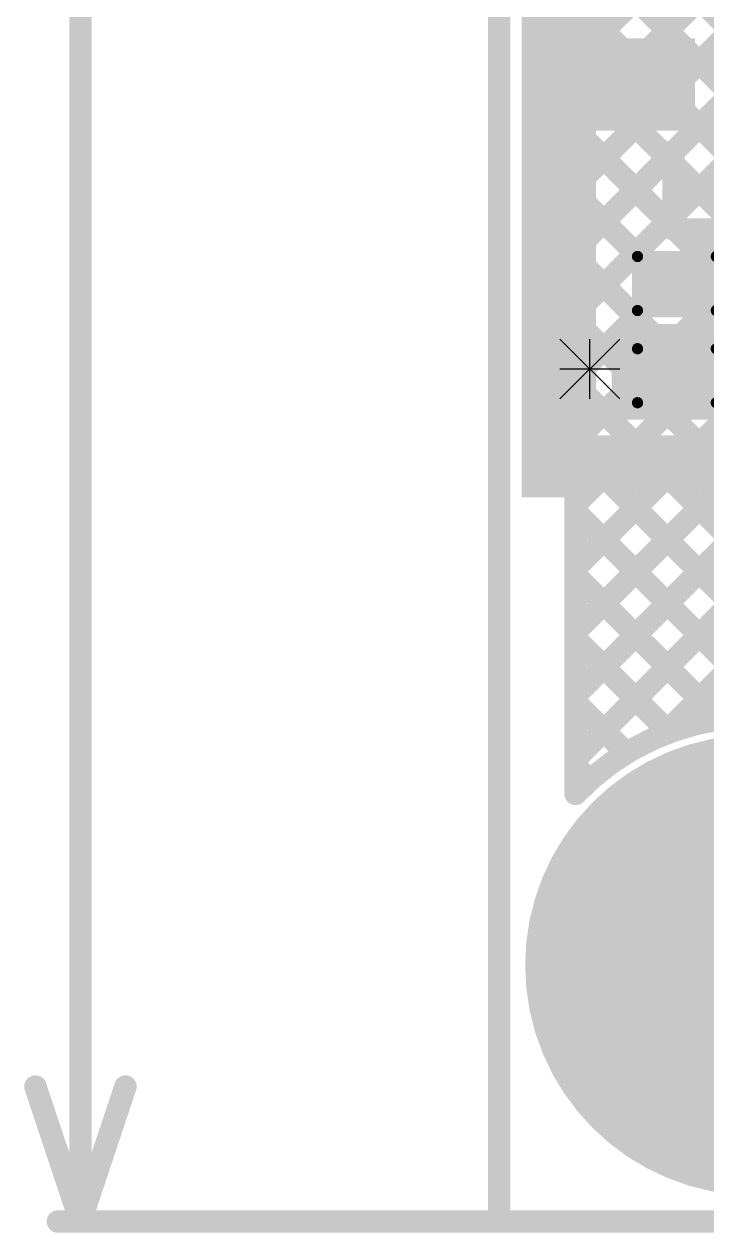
# Model space of a CAD drawing. Header units: millimetres. Extents: x 0.79 to 4.38, y 0.99 to 3.94.
# Drawn here: x 0.789 to 1.092, y 0.993 to 1.53 of the extents above; entities that cross this region are included whole.
import ezdxf

# ---------------------------------------------------------------- set-up
doc = ezdxf.new("R2010")
doc.units = ezdxf.units.MM
doc.header["$MEASUREMENT"] = 0
for name, color, linetype in [('BottomLayer', 5, 'Continuous'), ('BottomSolder', 6, 'Continuous'), ('Mechanical1', 6, 'Continuous'), ('Mechanical2', 216, 'Continuous'), ('MultiLayer', 9, 'Continuous'), ('PadHoleLayer', 156, 'Continuous'), ('TopLayer', 1, 'Continuous'), ('TopOverlay', 2, 'Continuous'), ('TopPaste', 8, 'Continuous'), ('TopSolder', 216, 'Continuous')]:
    doc.layers.add(name, color=color, linetype=linetype)

# ---------------------------------------------------------------- blocks, each defined once
blk = doc.blocks.new('R__0402_52')
at = {"layer": 'TopLayer'}
for points in [[(-0.0095, -0.0125), (-0.0095, 0.0125), (-0.0275, -0.0125), (-0.0275, 0.0125)], [(0.0275, -0.0125), (0.0275, 0.0125), (0.0095, -0.0125), (0.0095, 0.0125)]]:
    blk.add_solid(points, dxfattribs=at)
at = {"layer": 'TopOverlay', "const_width": 0.005}
for points in [[(-0.0085, 0.0175), (-0.0325, 0.0175)], [(-0.0325, -0.0175), (-0.0325, 0.0175)], [(0.0325, 0.0175), (0.0085, 0.0175)], [(0.0325, -0.0175), (0.0325, 0.0175)], [(-0.0085, -0.0175), (-0.0325, -0.0175)], [(0.0325, -0.0175), (0.0085, -0.0175)]]:
    blk.add_lwpolyline(points, dxfattribs=at)
at = {"layer": 'TopOverlay', "const_width": 0.0025}
for points in [[(-0.03375, 0.0175, 1), (-0.03125, 0.0175, 1)], [(-0.03375, 0.0175, 1), (-0.03125, 0.0175, 1)], [(-0.00975, 0.0175, 1), (-0.00725, 0.0175, 1)], [(0.00725, 0.0175, 1), (0.00975, 0.0175, 1)], [(0.03125, 0.0175, 1), (0.03375, 0.0175, 1)], [(0.03125, 0.0175, 1), (0.03375, 0.0175, 1)], [(-0.03375, -0.0175, 1), (-0.03125, -0.0175, 1)], [(-0.03375, -0.0175, 1), (-0.03125, -0.0175, 1)], [(-0.00975, -0.0175, 1), (-0.00725, -0.0175, 1)], [(0.00725, -0.0175, 1), (0.00975, -0.0175, 1)], [(0.03125, -0.0175, 1), (0.03375, -0.0175, 1)], [(0.03125, -0.0175, 1), (0.03375, -0.0175, 1)]]:
    blk.add_lwpolyline(points, format="xyb", close=True, dxfattribs=at)
at = {"layer": 'TopPaste'}
for points in [[(-0.0095, -0.0125), (-0.0095, 0.0125), (-0.0275, -0.0125), (-0.0275, 0.0125)], [(0.0275, -0.0125), (0.0275, 0.0125), (0.0095, -0.0125), (0.0095, 0.0125)]]:
    blk.add_solid(points, dxfattribs=at)
at = {"layer": 'TopSolder'}
for points in [[(-0.0055, -0.0165), (-0.0055, 0.0165), (-0.0315, -0.0165), (-0.0315, 0.0165)], [(0.0315, -0.0165), (0.0315, 0.0165), (0.0055, -0.0165), (0.0055, 0.0165)]]:
    blk.add_solid(points, dxfattribs=at)
blk = doc.blocks.new('SOT23_3_69')
at = {"layer": 'TopLayer'}
for points in [[(0.01574, 0.05807), (-0.01575, 0.05807), (0.01574, 0.02657), (-0.01575, 0.02657)], [(-0.02166, -0.02657), (-0.05316, -0.02657), (-0.02166, -0.05807), (-0.05316, -0.05807)], [(0.05314, -0.02657), (0.02165, -0.02657), (0.05314, -0.05807), (0.02165, -0.05807)]]:
    blk.add_solid(points, dxfattribs=at)
at = {"layer": 'TopOverlay', "const_width": 0.01}
for points in [[(-0.06401, 0.032), (-0.06401, -0.03)], [(-0.06401, 0.032), (-0.02901, 0.032)], [(0.02899, 0.031), (0.06399, 0.031)], [(0.06399, 0.031), (0.06399, -0.03)], [(-0.01101, -0.032), (0.01099, -0.032)]]:
    blk.add_lwpolyline(points, dxfattribs=at)
at = {"layer": 'TopOverlay'}
for points, const_width in [([(-0.06651, 0.032, 1), (-0.06151, 0.032, 1)], 0.005), ([(-0.06651, 0.032, 1), (-0.06151, 0.032, 1)], 0.005), ([(-0.03151, 0.032, 1), (-0.02651, 0.032, 1)], 0.005), ([(0.02649, 0.031, 1), (0.03149, 0.031, 1)], 0.005), ([(0.06149, 0.031, 1), (0.06649, 0.031, 1)], 0.005), ([(0.06149, 0.031, 1), (0.06649, 0.031, 1)], 0.005), ([(-0.06651, -0.03, 1), (-0.06151, -0.03, 1)], 0.005), ([(0.06149, -0.03, 1), (0.06649, -0.03, 1)], 0.005), ([(-0.01351, -0.032, 1), (-0.00851, -0.032, 1)], 0.005), ([(0.00849, -0.032, 1), (0.01349, -0.032, 1)], 0.005), ([(-0.06409, -0.068, 1), (-0.07393, -0.068, 1)], 0.00984), ([(-0.07639, -0.068, 1), (-0.07147, -0.068, 1)], 0.00492), ([(-0.06655, -0.068, 1), (-0.06162, -0.068, 1)], 0.00492)]:
    blk.add_lwpolyline(points, format="xyb", close=True, dxfattribs=dict(at, const_width=const_width))
at = {"layer": 'TopPaste'}
for points in [[(0.01574, 0.05807), (-0.01575, 0.05807), (0.01574, 0.02657), (-0.01575, 0.02657)], [(-0.02166, -0.02657), (-0.05316, -0.02657), (-0.02166, -0.05807), (-0.05316, -0.05807)], [(0.05314, -0.02657), (0.02165, -0.02657), (0.05314, -0.05807), (0.02165, -0.05807)]]:
    blk.add_solid(points, dxfattribs=at)
at = {"layer": 'TopSolder'}
for points in [[(0.01974, 0.06207), (-0.01975, 0.06207), (0.01974, 0.02257), (-0.01975, 0.02257)], [(-0.01766, -0.02257), (-0.05716, -0.02257), (-0.01766, -0.06207), (-0.05716, -0.06207)], [(0.05714, -0.02257), (0.01765, -0.02257), (0.05714, -0.06207), (0.01765, -0.06207)]]:
    blk.add_solid(points, dxfattribs=at)

msp = doc.modelspace()

# ---------------------------------------------------------------- linework, layer by layer
at = {"layer": 'BottomLayer', "const_width": 0.01}
for points in [[(1.034, 3.56388), (1.034, 1.18812)], [(1.034, 1.51483), (1.2775, 1.75833)], [(1.034, 1.48655), (1.2775, 1.73005)], [(1.034, 1.45826), (1.24018, 1.66445)], [(1.034, 1.42998), (1.25662, 1.6526)], [(1.034, 1.4017), (1.2825, 1.65019)], [(1.034, 1.59644), (1.373, 1.25744)], [(1.034, 1.37341), (1.2325, 1.57191)], [(1.034, 1.56815), (1.373, 1.22915)], [(1.034, 1.53987), (1.3085, 1.26537)], [(1.034, 1.34513), (1.22728, 1.53841)], [(1.034, 1.51159), (1.28021, 1.26537)], [(1.034, 1.31684), (1.22728, 1.51013)], [(1.034, 1.4833), (1.27728, 1.24002)], [(1.034, 1.28856), (1.22728, 1.48184)], [(1.034, 1.45502), (1.27728, 1.21173)], [(1.034, 1.26027), (1.22728, 1.45356)], [(1.034, 1.23199), (1.235, 1.43299)], [(1.034, 1.42673), (1.27728, 1.18345)], [(1.034, 1.20371), (1.24061, 1.41032)], [(1.034, 1.39845), (1.2775, 1.15495)], [(1.07318, 1.2146), (1.25473, 1.39615)], [(1.034, 1.37016), (1.2775, 1.12666)], [(1.034, 1.34188), (1.16701, 1.20887)], [(1.034, 1.3136), (1.1258, 1.22179)], [(1.034, 1.28531), (1.09804, 1.22127)], [(1.034, 1.25703), (1.07552, 1.2155)], [(1.034, 1.22874), (1.05648, 1.20626)], [(1.034, 1.20046), (1.04026, 1.1942)]]:
    msp.add_lwpolyline(points, dxfattribs=at)
at = {"layer": 'BottomLayer'}
for points, const_width in [([(1.0315, 1.51483, 1), (1.0365, 1.51483, 1)], 0.005), ([(1.0315, 1.51159, 1), (1.0365, 1.51159, 1)], 0.005), ([(1.0315, 1.48655, 1), (1.0365, 1.48655, 1)], 0.005), ([(1.0315, 1.4833, 1), (1.0365, 1.4833, 1)], 0.005), ([(1.0315, 1.45826, 1), (1.0365, 1.45826, 1)], 0.005), ([(1.0315, 1.45502, 1), (1.0365, 1.45502, 1)], 0.005), ([(1.0315, 1.42998, 1), (1.0365, 1.42998, 1)], 0.005), ([(1.0315, 1.42673, 1), (1.0365, 1.42673, 1)], 0.005), ([(1.0315, 1.4017, 1), (1.0365, 1.4017, 1)], 0.005), ([(1.0315, 1.39845, 1), (1.0365, 1.39845, 1)], 0.005), ([(1.0315, 1.37341, 1), (1.0365, 1.37341, 1)], 0.005), ([(1.0315, 1.37016, 1), (1.0365, 1.37016, 1)], 0.005), ([(1.0315, 1.34513, 1), (1.0365, 1.34513, 1)], 0.005), ([(1.0315, 1.34188, 1), (1.0365, 1.34188, 1)], 0.005), ([(1.0315, 1.31684, 1), (1.0365, 1.31684, 1)], 0.005), ([(1.0315, 1.3136, 1), (1.0365, 1.3136, 1)], 0.005), ([(1.0315, 1.28856, 1), (1.0365, 1.28856, 1)], 0.005), ([(1.0315, 1.28531, 1), (1.0365, 1.28531, 1)], 0.005), ([(1.0315, 1.26027, 1), (1.0365, 1.26027, 1)], 0.005), ([(1.0315, 1.25703, 1), (1.0365, 1.25703, 1)], 0.005), ([(1.0315, 1.23199, 1), (1.0365, 1.23199, 1)], 0.005), ([(1.0315, 1.22874, 1), (1.0365, 1.22874, 1)], 0.005), ([(1.07068, 1.2146, 1), (1.07568, 1.2146, 1)], 0.005), ([(1.07302, 1.2155, 1), (1.07802, 1.2155, 1)], 0.005), ([(1.06479, 1.112, 1), (1.16321, 1.112, 1)], 0.09843), ([(1.05398, 1.20626, 1), (1.05898, 1.20626, 1)], 0.005), ([(1.0315, 1.20371, 1), (1.0365, 1.20371, 1)], 0.005), ([(1.0315, 1.20046, 1), (1.0365, 1.20046, 1)], 0.005), ([(1.03776, 1.1942, 1), (1.04276, 1.1942, 1)], 0.005), ([(1.0315, 1.18812, 1), (1.0365, 1.18812, 1)], 0.005), ([(1.0315, 1.18812, 1), (1.0365, 1.18812, 1)], 0.005)]:
    msp.add_lwpolyline(points, format="xyb", close=True, dxfattribs=dict(at, const_width=const_width))
at = {"layer": 'BottomLayer', "const_width": 0.01}
msp.add_lwpolyline([(1.034, 1.18812, -0.67721), (1.22443, 1.112)], format="xyb", dxfattribs=at)
at = {"layer": 'BottomSolder', "const_width": 0.10243}
msp.add_lwpolyline([(1.06279, 1.112, 1), (1.16521, 1.112, 1)], format="xyb", close=True, dxfattribs=at)
at = {"layer": 'Mechanical1', "const_width": 0.01}
for points in [[(0.814, 0.998), (0.814, 2.07409)], [(0.794, 1.058), (0.814, 0.998)], [(0.814, 0.998), (0.834, 1.058)], [(0.804, 0.998), (1, 0.998)]]:
    msp.add_lwpolyline(points, dxfattribs=at)
at = {"layer": 'Mechanical1', "const_width": 0.005}
for points in [[(0.7915, 1.058, 1), (0.7965, 1.058, 1)], [(0.8315, 1.058, 1), (0.8365, 1.058, 1)], [(0.8015, 0.998, 1), (0.8065, 0.998, 1)], [(0.8115, 0.998, 1), (0.8165, 0.998, 1)], [(0.8115, 0.998, 1), (0.8165, 0.998, 1)], [(0.8115, 0.998, 1), (0.8165, 0.998, 1)], [(0.9975, 0.998, 1), (1.0025, 0.998, 1)]]:
    msp.add_lwpolyline(points, format="xyb", close=True, dxfattribs=at)
at = {"layer": 'Mechanical2', "const_width": 0.01}
for points in [[(1, 3.754), (1, 0.998)], [(1, 0.998), (4.346, 0.998)]]:
    msp.add_lwpolyline(points, dxfattribs=at)
at = {"layer": 'Mechanical2', "const_width": 0.005}
msp.add_lwpolyline([(0.9975, 0.998, 1), (1.0025, 0.998, 1)], format="xyb", close=True, dxfattribs=at)
msp.add_lwpolyline([(0.9975, 0.998, 1), (1.0025, 0.998, 1)], format="xyb", close=True, dxfattribs=at)
at = {"layer": 'MultiLayer', "const_width": 0.09843}
msp.add_lwpolyline([(1.06479, 1.112, 1), (1.16321, 1.112, 1)], format="xyb", close=True, dxfattribs=at)
at = {"layer": 'PadHoleLayer', "const_width": 0.04921}
msp.add_lwpolyline([(1.08939, 1.112, 1), (1.13861, 1.112, 1)], format="xyb", close=True, dxfattribs=at)
at = {"layer": 'TopLayer'}
for points, const_width in [([(1.032, 1.514), (1.04301, 1.50299)], 0.025), ([(1.04301, 1.50299), (1.06718, 1.50299)], 0.025), ([(1.079, 1.415), (1.1285, 1.4645)], 0.01), ([(1.07949, 1.3595), (1.124, 1.40401)], 0.01), ([(1.055, 1.392), (1.1035, 1.392)], 0.01), ([(1.055, 1.38593), (1.06107, 1.392)], 0.01), ([(1.055, 1.36047), (1.08653, 1.392)], 0.01), ([(1.055, 1.3595), (1.055, 1.392)], 0.01), ([(1.07722, 1.392), (1.10972, 1.3595)], 0.01), ([(1.055, 1.38876), (1.08426, 1.3595)], 0.01), ([(1.079, 1.376), (1.1139, 1.376)], 0.02), ([(1.055, 1.3633), (1.0588, 1.3595)], 0.01), ([(1.055, 1.3595), (1.48528, 1.3595)], 0.01), ([(1.028, 1.335), (1.48528, 1.335)], 0.025)]:
    msp.add_lwpolyline(points, dxfattribs=dict(at, const_width=const_width))
for points, const_width in [([(1.02575, 1.514, 1), (1.03825, 1.514, 1)], 0.0125), ([(1.03676, 1.50299, 1), (1.04926, 1.50299, 1)], 0.0125), ([(1.03676, 1.50299, 1), (1.04926, 1.50299, 1)], 0.0125), ([(1.06093, 1.50299, 1), (1.07343, 1.50299, 1)], 0.0125), ([(1.0765, 1.415, 1), (1.0815, 1.415, 1)], 0.005), ([(1.0525, 1.392, 1), (1.0575, 1.392, 1)], 0.005), ([(1.0525, 1.392, 1), (1.0575, 1.392, 1)], 0.005), ([(1.05857, 1.392, 1), (1.06357, 1.392, 1)], 0.005), ([(1.07472, 1.392, 1), (1.07972, 1.392, 1)], 0.005), ([(1.08403, 1.392, 1), (1.08903, 1.392, 1)], 0.005), ([(1.0525, 1.38876, 1), (1.0575, 1.38876, 1)], 0.005), ([(1.0525, 1.38593, 1), (1.0575, 1.38593, 1)], 0.005), ([(1.074, 1.376, 1), (1.084, 1.376, 1)], 0.01), ([(1.0525, 1.3633, 1), (1.0575, 1.3633, 1)], 0.005), ([(1.0525, 1.36047, 1), (1.0575, 1.36047, 1)], 0.005), ([(1.0525, 1.3595, 1), (1.0575, 1.3595, 1)], 0.005), ([(1.0525, 1.3595, 1), (1.0575, 1.3595, 1)], 0.005), ([(1.0563, 1.3595, 1), (1.0613, 1.3595, 1)], 0.005), ([(1.07699, 1.3595, 1), (1.08199, 1.3595, 1)], 0.005), ([(1.08176, 1.3595, 1), (1.08676, 1.3595, 1)], 0.005), ([(1.02175, 1.335, 1), (1.03425, 1.335, 1)], 0.0125), ([(1.06479, 1.112, 1), (1.16321, 1.112, 1)], 0.09843)]:
    msp.add_lwpolyline(points, format="xyb", close=True, dxfattribs=dict(at, const_width=const_width))
for points in [[(1.01, 1.32), (1.043, 1.32), (1.01, 2.72), (1.043, 2.72)], [(1.019, 1.483), (1.087, 1.483), (1.019, 1.52399), (1.087, 1.52399)]]:
    msp.add_solid(points, dxfattribs=at)
at = {"layer": 'TopOverlay'}
for p, q in [((1.027, 1.39032), (1.05366, 1.36366)), ((1.027, 1.36366), (1.05366, 1.39032)), ((1.04033, 1.36366), (1.04033, 1.39032)), ((1.027, 1.37699), (1.05366, 1.37699))]:
    msp.add_line(p, q, dxfattribs=at)
at = {"layer": 'TopSolder', "const_width": 0.10243}
msp.add_lwpolyline([(1.06279, 1.112, 1), (1.16521, 1.112, 1)], format="xyb", close=True, dxfattribs=at)

# ---------------------------------------------------------------- block references
for name, p, rotation in [('SOT23_3_69', (1.1095, 1.503), 90), ('R__0402_52', (1.079, 1.3945), 270)]:
    msp.add_blockref(name, p, dxfattribs=dict(rotation=rotation))

doc.saveas('drawing.dxf')
